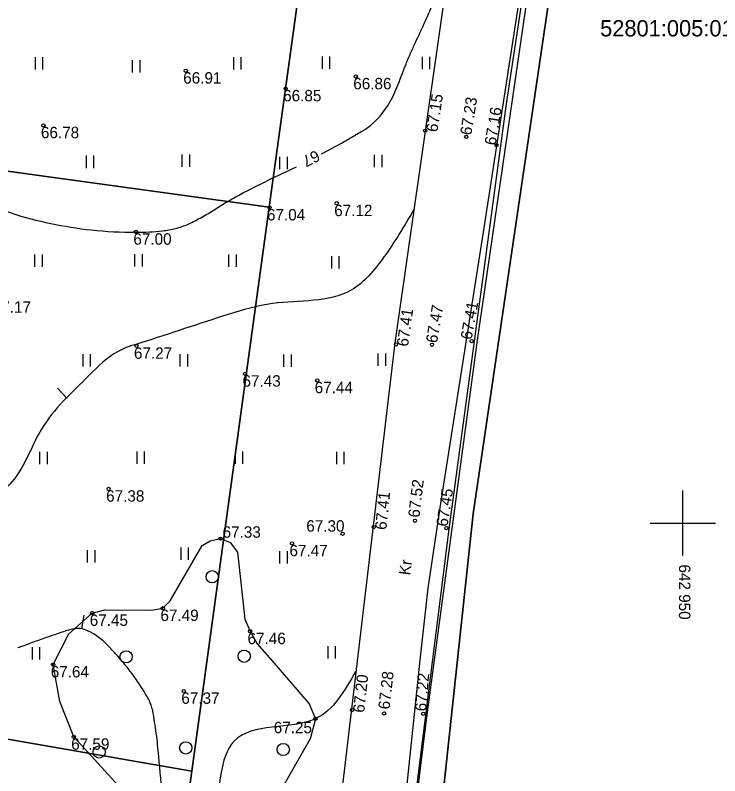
# Model space of a CAD drawing. Extents: x 642676 to 643174, y 6457928 to 6458389.
# Drawn here: x 642909.09 to 642952.26, y 6458134.51 to 6458181.12 of the extents above; entities that cross this region are included whole.
import ezdxf

# ---------------------------------------------------------------- set-up
doc = ezdxf.new("R2010")
doc.units = 0
for name, color, linetype in [('HALJASTUS', 7, 'Continuous'), ('HORISONTAAL', 7, 'Continuous'), ('KORGUS-EH2000', 7, 'Continuous'), ('MOOTPIIR', 7, 'Continuous'), ('PIIR', 7, 'Continuous'), ('TEE', 7, 'Continuous'), ('VORK', 7, 'Continuous'), ('VTRASS', 7, 'Continuous')]:
    doc.layers.add(name, color=color, linetype=linetype)

msp = doc.modelspace()

# ---------------------------------------------------------------- linework, layer by layer
at = {"layer": 'HALJASTUS'}
for p, q in [((642910.303, 6458178.548), (642910.303, 6458177.788)), ((642910.763, 6458178.548), (642910.763, 6458177.788)), ((642922.462, 6458178.548), (642922.462, 6458177.788)), ((642922.922, 6458178.548), (642922.922, 6458177.788)), ((642927.891, 6458178.598), (642927.891, 6458177.838)), ((642928.351, 6458178.598), (642928.351, 6458177.838)), ((642934.021, 6458178.573), (642934.021, 6458177.813)), ((642934.481, 6458178.573), (642934.481, 6458177.813)), ((642916.257, 6458178.373), (642916.257, 6458177.613)), ((642916.717, 6458178.373), (642916.717, 6458177.613)), ((642913.43, 6458172.515), (642913.43, 6458171.755)), ((642913.89, 6458172.515), (642913.89, 6458171.755)), ((642919.309, 6458172.59), (642919.309, 6458171.83)), ((642919.769, 6458172.59), (642919.769, 6458171.83)), ((642925.289, 6458172.44), (642925.289, 6458171.68)), ((642925.749, 6458172.44), (642925.749, 6458171.68)), ((642931.094, 6458172.565), (642931.094, 6458171.805)), ((642931.554, 6458172.565), (642931.554, 6458171.805)), ((642910.278, 6458166.457), (642910.278, 6458165.697)), ((642910.738, 6458166.457), (642910.738, 6458165.697)), ((642916.407, 6458166.482), (642916.407, 6458165.722)), ((642916.867, 6458166.482), (642916.867, 6458165.722)), ((642922.162, 6458166.457), (642922.162, 6458165.697)), ((642922.622, 6458166.457), (642922.622, 6458165.697)), ((642928.467, 6458166.357), (642928.467, 6458165.597)), ((642928.927, 6458166.357), (642928.927, 6458165.597)), ((642913.23, 6458160.348), (642913.23, 6458159.588)), ((642913.69, 6458160.348), (642913.69, 6458159.588)), ((642919.184, 6458160.348), (642919.184, 6458159.588)), ((642919.644, 6458160.348), (642919.644, 6458159.588)), ((642925.539, 6458160.323), (642925.539, 6458159.563)), ((642925.999, 6458160.323), (642925.999, 6458159.563)), ((642931.319, 6458160.398), (642931.319, 6458159.638)), ((642931.779, 6458160.398), (642931.779, 6458159.638)), ((642910.578, 6458154.365), (642910.578, 6458153.605)), ((642911.038, 6458154.365), (642911.038, 6458153.605)), ((642916.532, 6458154.39), (642916.532, 6458153.63)), ((642916.992, 6458154.39), (642916.992, 6458153.63)), ((642922.562, 6458154.39), (642922.562, 6458153.63)), ((642923.022, 6458154.39), (642923.022, 6458153.63)), ((642928.767, 6458154.365), (642928.767, 6458153.605)), ((642929.227, 6458154.365), (642929.227, 6458153.605)), ((642913.505, 6458148.332), (642913.505, 6458147.572)), ((642913.965, 6458148.332), (642913.965, 6458147.572)), ((642919.234, 6458148.507), (642919.234, 6458147.747)), ((642919.694, 6458148.507), (642919.694, 6458147.747)), ((642925.289, 6458148.282), (642925.289, 6458147.522)), ((642925.749, 6458148.282), (642925.749, 6458147.522)), ((642910.127, 6458142.399), (642910.127, 6458141.639)), ((642910.587, 6458142.399), (642910.587, 6458141.639)), ((642928.241, 6458142.449), (642928.241, 6458141.689)), ((642928.701, 6458142.449), (642928.701, 6458141.689))]:
    msp.add_line(p, q, dxfattribs=at)
msp.add_lwpolyline([(642915.422, 6458133.899), (642912.675, 6458136.893), (642911.832, 6458139.07), (642911.421, 6458141.323), (642912.383, 6458143.201), (642913.812, 6458144.482), (642914.584, 6458144.678), (642917.436, 6458144.653), (642918.142, 6458144.781), (642918.587, 6458145.229), (642920.541, 6458148.614), (642921.039, 6458148.909), (642921.674, 6458149.043), (642922.265, 6458148.809), (642922.714, 6458148.22), (642923.166, 6458144.115), (642923.48, 6458143.366), (642923.916, 6458142.588), (642924.809, 6458141.583), (642927.094, 6458138.92), (642927.488, 6458138.008), (642927.169, 6458136.767), (642925.267, 6458133.438)], dxfattribs=at)
for centre in [(642921.164, 6458146.709), (642915.885, 6458141.802), (642923.122, 6458141.837), (642919.537, 6458136.22), (642925.517, 6458136.119), (642914.233, 6458135.969)]:
    msp.add_circle(centre, 0.375, dxfattribs=at)
at = {"layer": 'HORISONTAAL'}
for p, q in [((642912.281, 6458157.637), (642911.686, 6458158.257)), ((642913.165, 6458143.516), (642913.322, 6458144.352))]:
    msp.add_line(p, q, dxfattribs=at)
for points in [[(642942.671, 6458226.084), (642941.307, 6458224.372), (642938.653, 6458223.206), (642936.446, 6458222.834), (642935.38, 6458221.791), (642934.759, 6458221.096), (642933.941, 6458220.898), (642932.527, 6458221.791), (642931.61, 6458223.131), (642929.948, 6458224.521), (642926.997, 6458225.166), (642922.78, 6458225.29), (642921.565, 6458224.372), (642920.449, 6458222.536), (642920.746, 6458219.657), (642922.483, 6458216.605), (642922.334, 6458216.381), (642921.441, 6458214.768), (642917.473, 6458213.875), (642915.092, 6458213.9), (642912.512, 6458214.421), (642911.644, 6458215.488), (642911.967, 6458218.491), (642913.678, 6458221.89), (642914.1, 6458222.188), (642915.985, 6458223.206), (642917.646, 6458225.166), (642917.77, 6458227.052), (642916.133, 6458230.601), (642916.53, 6458232.09), (642917.82, 6458234.051), (642917.77, 6458235.068), (642917.671, 6458235.142), (642916.704, 6458235.44), (642915.116, 6458234.77), (642913.331, 6458232.537), (642911.223, 6458229.311), (642908.693, 6458224.099), (642907.453, 6458219.731), (642907.254, 6458213.205), (642907.924, 6458208.688), (642909.71, 6458208.316), (642914.422, 6458210.847), (642917.993, 6458210.922), (642919.556, 6458207.422), (642919.035, 6458201.988), (642921.193, 6458196.627), (642921.193, 6458195.511), (642922.83, 6458190.15), (642922.383, 6458187.321), (642920.523, 6458184.641), (642917.845, 6458184.641), (642916.357, 6458187.172), (642915.092, 6458191.937), (642913.827, 6458197.074), (642912.339, 6458198.712), (642909.437, 6458200.35), (642906.833, 6458198.489), (642904.377, 6458194.766), (642901.55, 6458191.788), (642898.35, 6458190.299), (642897.11, 6458189.344), (642896.118, 6458187.805), (642894.605, 6458183.785), (642894.085, 6458180.559), (642893.861, 6458177.333), (642894.085, 6458173.387), (642893.787, 6458170.235), (642891.976, 6458164.85), (642890.91, 6458160.532), (642889.397, 6458155.99), (642887.388, 6458153.31), (642885.627, 6458152.045), (642883.37, 6458150.853), (642880.518, 6458150.109)], [(642927.849, 6458172.615), (642929.25, 6458173.38), (642929.944, 6458173.783), (642930.634, 6458174.202), (642932.073, 6458175.839), (642933.04, 6458178.147), (642933.319, 6458178.796), (642933.612, 6458179.44), (642934.206, 6458180.725), (642934.75, 6458182.027), (642934.981, 6458182.692), (642935.173, 6458183.371), (642935.4, 6458184.396), (642935.595, 6458185.427), (642935.967, 6458187.491), (642936.569, 6458190.568)], [(642895.187, 6458153.837), (642895.837, 6458154.286), (642896.891, 6458155.054), (642897.912, 6458155.855), (642899.905, 6458157.537), (642900.518, 6458158.098), (642901.094, 6458158.685), (642901.639, 6458159.312), (642902.162, 6458159.994), (642902.486, 6458160.51), (642902.737, 6458161.049), (642902.918, 6458161.606), (642903.03, 6458162.178), (642903.08, 6458163.66), (642902.831, 6458165.131), (642902.621, 6458165.836), (642902.393, 6458166.528), (642901.864, 6458167.886), (642901.542, 6458168.564), (642901.169, 6458169.223), (642900.796, 6458169.878), (642900.475, 6458170.541), (642900.4, 6458171.082), (642900.47, 6458171.363), (642900.624, 6458171.633), (642900.84, 6458171.882), (642901.073, 6458172.078), (642901.591, 6458172.253), (642902.026, 6458172.217), (642902.467, 6458172.12), (642902.904, 6458171.978), (642903.327, 6458171.807), (642904.711, 6458171.108), (642906.052, 6458170.335), (642907.406, 6458169.597), (642908.833, 6458169.003), (642911.266, 6458168.36), (642913.744, 6458167.96), (642916.499, 6458167.822), (642918.115, 6458167.905), (642918.914, 6458168.051), (642919.307, 6458168.168), (642919.697, 6458168.32), (642920.531, 6458168.745), (642921.313, 6458169.215), (642922.08, 6458169.691), (642922.871, 6458170.132), (642926.322, 6458171.833)], [(642933.519, 6458169.205), (642931.684, 6458166.302), (642929.675, 6458164.267), (642924.864, 6458163.448), (642922.135, 6458162.778), (642916.778, 6458161.041), (642915.389, 6458160.519), (642913.604, 6458159.03), (642910.702, 6458155.755), (642909.139, 6458152.851), (642906.758, 6458150.692), (642901.103, 6458146.374), (642900.359, 6458145.853), (642895.895, 6458145.406), (642890.24, 6458145.406), (642887.339, 6458144.215), (642882.949, 6458142.354), (642877.219, 6458140.269), (642875.359, 6458140.195), (642873.871, 6458139.227), (642872.234, 6458136.621)], [(642918.342, 6458130.37), (642917.886, 6458135.699), (642917.818, 6458136.402), (642917.735, 6458137.104), (642917.634, 6458137.804), (642917.514, 6458138.503), (642917.289, 6458139.143), (642917.124, 6458139.446), (642916.944, 6458139.744), (642916.461, 6458140.476), (642915.945, 6458141.164), (642915.389, 6458141.824), (642914.786, 6458142.474), (642914.478, 6458142.771), (642914.153, 6458143.035), (642913.804, 6458143.26), (642913.617, 6458143.357), (642913.422, 6458143.442), (642912.949, 6458143.533), (642912.479, 6458143.466), (642911.625, 6458143.192), (642910.773, 6458142.902), (642909.925, 6458142.597), (642909.254, 6458142.343)], [(642929.948, 6458140.902), (642927.488, 6458138.008), (642922.507, 6458136.634), (642921.689, 6458134.623), (642921.54, 6458131.645), (642921.391, 6458126.657), (642921.54, 6458122.116), (642921.019, 6458118.319), (642920.995, 6458115.006), (642919.928, 6458112.152), (642918.49, 6458108.752), (642915.513, 6458106.072), (642913.033, 6458105.204), (642909.09, 6458105.65), (642907.13, 6458106.047), (642904.129, 6458107.735), (642901.872, 6458110.539), (642900.483, 6458111.854), (642896.466, 6458116.346), (642894.184, 6458119.771), (642891.356, 6458123.568), (642889.868, 6458125.292), (642887.115, 6458126.558), (642884.759, 6458126.682), (642882.254, 6458126.409), (642876.128, 6458126.955), (642872.346, 6458127.486)]]:
    msp.add_spline(points, degree=3, dxfattribs=at)
at = {"layer": 'KORGUS-EH2000'}
for centre in [(642919.539, 6458177.714), (642929.958, 6458177.363), (642925.662, 6458176.627), (642910.82, 6458174.366), (642934.206, 6458174.043), (642936.73, 6458173.665), (642938.581, 6458173.155), (642928.792, 6458169.593), (642924.672, 6458169.329), (642916.484, 6458167.842), (642937.067, 6458161.152), (642916.521, 6458160.848), (642932.422, 6458160.947), (642934.629, 6458160.924), (642923.173, 6458159.143), (642927.595, 6458158.741), (642914.815, 6458152.094), (642933.588, 6458150.139), (642931.055, 6458149.753), (642935.514, 6458149.691), (642921.674, 6458149.043), (642929.148, 6458149.341), (642926.05, 6458148.748), (642918.142, 6458144.781), (642913.812, 6458144.482), (642923.48, 6458143.366), (642911.421, 6458141.323), (642919.422, 6458139.706), (642929.726, 6458138.533), (642931.691, 6458138.334), (642934.091, 6458138.309), (642927.488, 6458138.008), (642912.675, 6458136.893)]:
    msp.add_circle(centre, 0.1, dxfattribs=at)
at = {"layer": 'MOOTPIIR'}
msp.add_lwpolyline([(642893.857, 6458190.662), (642892.703, 6458249.544), (642899.68, 6458249.265), (642913.979, 6458247.489), (642931.506, 6458245.42), (642938.862, 6458244.524), (642944.212, 6458244.259), (642950.165, 6458243.675), (642943.475, 6458203.034), (642937.384, 6458161.064), (642934.296, 6458138.104), (642928.935, 6458094.803), (642925.504, 6458067.467), (642906.161, 6458066.41), (642874.708, 6458062.983), (642873.578, 6458066.749), (642872.182, 6458141.045), (642867.441, 6458173.895), (642867.503, 6458179.625), (642874.326, 6458179.383), (642893.808, 6458177.409)], close=True, dxfattribs=at)
at = {"layer": 'PIIR'}
msp.add_lwpolyline([(642948.51, 6458227.63), (642937.15, 6458150.56), (642928.75, 6458072.47), (642911.08, 6458070.62), (642914.93, 6458098.6), (642917.59, 6458117.94), (642919.91, 6458134.79), (642924.66, 6458169.35), (642929.35, 6458203.42)], dxfattribs=at)
for points in [[(642948.51, 6458227.63), (643006.63, 6458185.1), (643088.4, 6458127.55), (643174.28, 6458068.11), (643143.13, 6458022.84), (643137.4, 6458013.52), (643133.49, 6458006.01), (643128.98, 6457989.12), (643032.33, 6458001.79), (642984.83, 6458009.15), (642925.55, 6458018.54), (642926.48, 6458023.89), (642920.43, 6458024.91), (642928.75, 6458072.47), (642937.15, 6458150.56)], [(642896.77, 6458208.04), (642929.35, 6458203.42), (642924.66, 6458169.35), (642897.46, 6458173.1)], [(642675.97, 6458177.22), (642702.83, 6458172.54), (642729.66, 6458167.88), (642755.9, 6458163.32), (642816.23, 6458152.82), (642860.4, 6458145.14), (642876.07, 6458142.41), (642919.91, 6458134.79), (642917.59, 6458117.94), (642875.89, 6458125.19), (642830.18, 6458133.14), (642815.31, 6458135.73), (642787.2, 6458140.62), (642758.91, 6458145.54), (642732.74, 6458150.09), (642706.79, 6458154.6), (642678.64, 6458159.5)], [(642870.24, 6458176.84), (642897.46, 6458173.1), (642924.66, 6458169.35), (642919.91, 6458134.79), (642876.07, 6458142.41)]]:
    msp.add_lwpolyline(points, close=True, dxfattribs=at)
at = {"layer": 'TEE'}
for points in [[(642946.073, 6458245.405), (642939.403, 6458207.525), (642936.776, 6458191.979), (642932.348, 6458161.037), (642921.256, 6458067.332)], [(642950.055, 6458244.762), (642943.306, 6458202.944), (642939.178, 6458175.682), (642935.65, 6458149.622), (642925.265, 6458066.706)]]:
    msp.add_lwpolyline(points, dxfattribs=at)
at = {"layer": 'VORK'}
for p, q in [((642950, 6458148), (642950, 6458152)), ((642948, 6458150), (642952, 6458150))]:
    msp.add_line(p, q, dxfattribs=at)
at = {"layer": 'VTRASS'}
msp.add_lwpolyline([(642925.232, 6458066.71), (642928.584, 6458093.622), (642930.435, 6458109.769), (642932.111, 6458124.413), (642933.888, 6458141.411), (642934.388, 6458146.017), (642935.189, 6458151.349), (642937.791, 6458167.822), (642940.092, 6458182.792), (642949.9, 6458246.139), (642950.051, 6458247.07)], dxfattribs=at)

# ---------------------------------------------------------------- texts
at = {"layer": 'HORISONTAAL'}
msp.add_text('67', height=0.7, rotation=206.7378, dxfattribs=at).set_placement((642927.531, 6458172.879))
at = {"layer": 'KORGUS-EH2000'}
for s, p in [('66.91', (642919.384, 6458176.928)), ('66.86', (642929.803, 6458176.577)), ('66.85', (642925.507, 6458175.841)), ('66.78', (642910.665, 6458173.58)), ('67.04', (642924.517, 6458168.543)), ('67.12', (642928.637, 6458168.807)), ('67.00', (642916.329, 6458167.056)), ('67.17', (642907.714, 6458162.883)), ('67.27', (642916.366, 6458160.062)), ('67.43', (642923.018, 6458158.357)), ('67.44', (642927.44, 6458157.955)), ('67.38', (642914.66, 6458151.308)), ('67.30', (642926.925, 6458149.472)), ('67.33', (642921.798, 6458149.099)), ('67.47', (642925.895, 6458147.962)), ('67.45', (642913.657, 6458143.696)), ('67.49', (642917.987, 6458143.995)), ('67.46', (642923.325, 6458142.58)), ('67.64', (642911.266, 6458140.537)), ('67.37', (642919.267, 6458138.92)), ('67.25', (642924.931, 6458137.118)), ('67.59', (642912.52, 6458136.107))]:
    msp.add_text(s, height=0.7, dxfattribs=at).set_placement(p)
for s, rotation, p in [('67.15', 81.2273, (642934.953, 6458173.923)), ('67.23', 80.8087, (642937.032, 6458173.732)), ('67.16', 80.6163, (642938.527, 6458173.117)), ('67.41', 81.8746, (642933.154, 6458160.781)), ('67.47', 80.3168, (642934.933, 6458160.993)), ('67.41', 79.7011, (642937.055, 6458161.203)), ('67.52', 83.324, (642933.856, 6458150.304)), ('67.41', 84.1771, (642931.828, 6458149.557)), ('67.45', 81.1717, (642935.57, 6458149.748)), ('67.20', 83.8881, (642930.476, 6458138.35)), ('67.28', 83.5045, (642932.023, 6458138.551)), ('67.22', 85.206, (642934.269, 6458138.443))]:
    msp.add_text(s, height=0.7, rotation=rotation, dxfattribs=at).set_placement(p)
at = {"layer": 'PIIR'}
msp.add_text('52801:005:0108', height=1, dxfattribs=at).set_placement((642944.931, 6458179.818))
at = {"layer": 'TEE'}
msp.add_text('Kr', height=0.6997, rotation=82.2808, dxfattribs=at).set_placement((642933.283, 6458146.77))
at = {"layer": 'VORK'}
msp.add_text('642 950', height=0.7, rotation=270, dxfattribs=at).set_placement((642949.761, 6458147.462))

doc.saveas('drawing.dxf')
